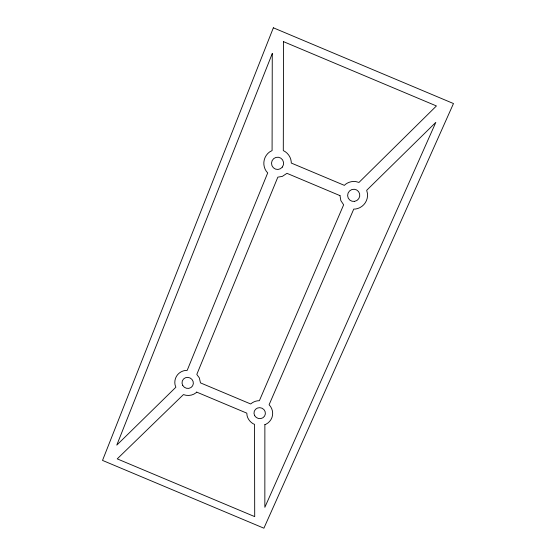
<?xml version="1.0" encoding="UTF-8"?>
<svg xmlns="http://www.w3.org/2000/svg" width="556" height="556" viewBox="0 0 556 556"><rect width="100%" height="100%" fill="white"/><g stroke="black" fill="none" stroke-linecap="round" stroke-linejoin="round"><path stroke-width="0.83" d="M264.871 424.617L264.844 507.329L435.828 122.355L366.682 190.312L367.488 193.571A13.963 13.747 -48.4 0 1 355.263 209.07L353.769 209.063L269.104 404.747A13.024 12.454 16.8 0 1 265.886 424.263L264.871 424.617M272.266 53.578L272.086 150.593L269.577 151.955A13.963 13.747 -86 0 0 266.387 171.436L267.721 172.881L187.17 370.407L185.294 370.442A13.024 12.454 28.6 0 0 175.036 384.78L175.863 387.24L116.781 445.127L272.266 53.578M283.567 41.672L283.296 150.586A13.963 13.747 -86 0 1 291.268 161.991L291.226 163.026L344.393 185.377L345.471 184.314A13.963 13.747 -48.4 0 1 355.77 181.569L358.967 182.438L436.425 105.953L283.567 41.672M340.001 195.636L340.856 200.619L343.65 204.81L259.381 400.695C256.177 400.654 253.091 401.905 250.666 403.969L200.48 382.882L199.34 377.885L196.803 374.431L277.833 177.162L282.344 176.384L286.952 173.326L340.001 195.636M273.357 27.8L102.519 460.41L263.898 528.2L453.481 103.548L273.357 27.8M196.699 392.105L196.08 392.751A13.024 12.454 28.6 0 1 183.431 394.593L117.233 458.874L254.704 516.621L254.523 424.353L252.952 423.644A13.024 12.454 16.8 0 1 247.1 415.812L246.794 413.15L196.699 392.105M182.757 385.461A5.727 5.477 28.6 0 0 192.584 385.892A5.727 5.477 28.6 0 0 187.733 377.378A5.727 5.477 28.6 0 0 182.757 385.461M254.704 415.721A5.727 5.477 16.8 0 0 264.587 416.096A5.727 5.477 16.8 0 0 259.77 407.666A5.727 5.477 16.8 0 0 254.704 415.721M282.323 167.106A6.144 6.046 -86 0 0 278.41 157.244A6.144 6.046 -86 0 0 271.953 165.639A6.144 6.046 -86 0 0 282.323 167.106M354.506 201.383A6.144 6.046 -48.4 0 0 358.544 191.556A6.144 6.046 -48.4 0 0 348.084 193.099A6.144 6.046 -48.4 0 0 354.506 201.383"/></g></svg>
